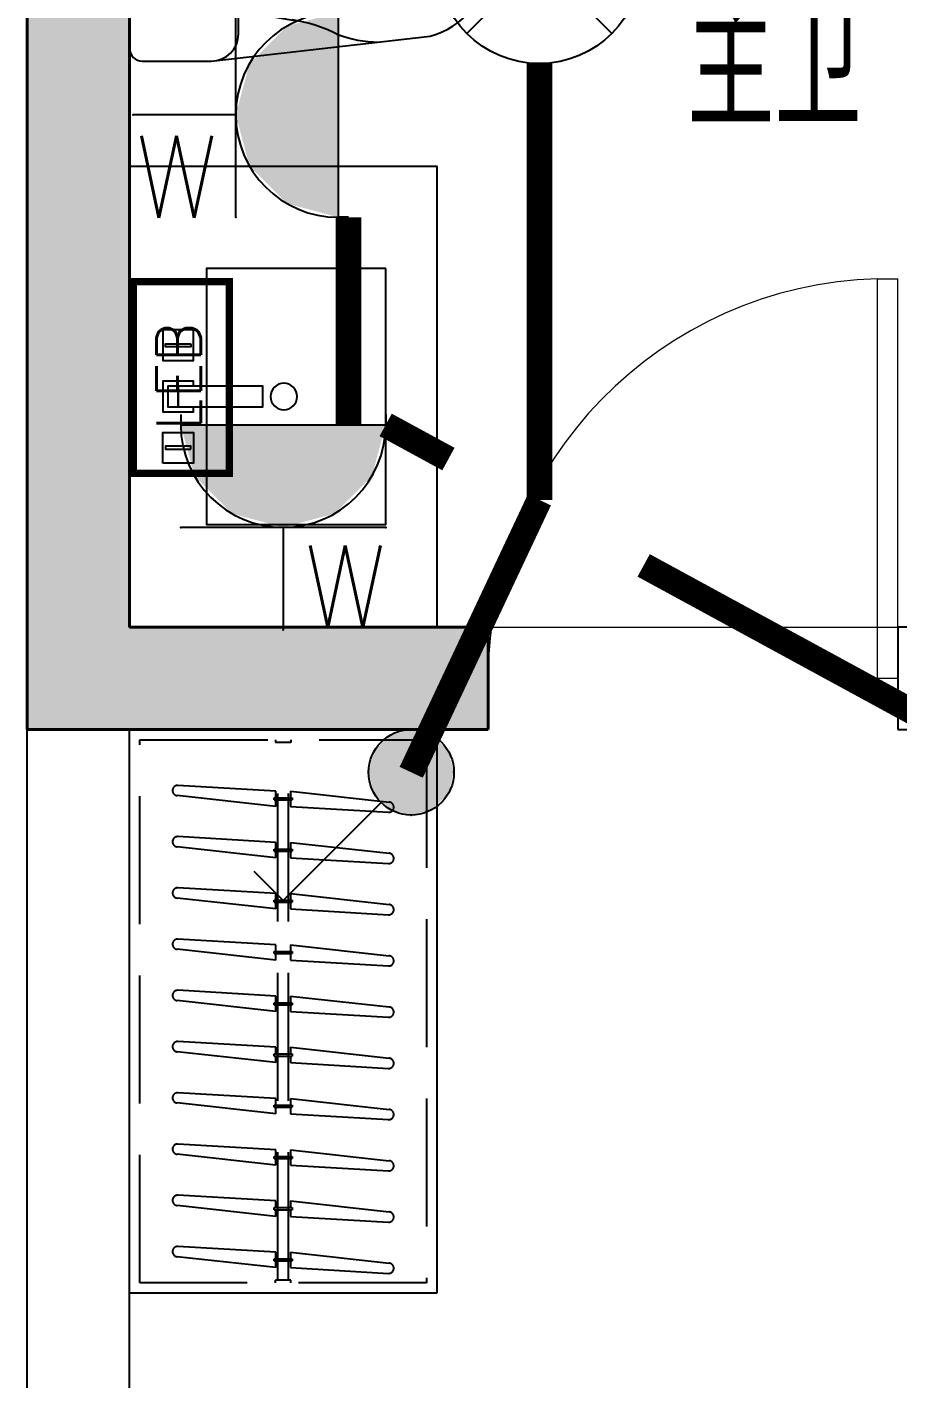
# Model space of a CAD drawing. Extents: x 3753737 to 4713801, y -857380 to 24339.
# Drawn here: x 4209013 to 4210713, y -733090 to -730452 of the extents above; entities that cross this region are included whole.
import ezdxf
from ezdxf.enums import TextEntityAlignment as Align

# ---------------------------------------------------------------- set-up
doc = ezdxf.new("R2010")
doc.units = 0
doc.header["$LTSCALE"] = 1000
doc.header["$MEASUREMENT"] = 0
doc.linetypes.add('A户型$0$DASH', pattern=[0.35, 0.25, -0.1])
doc.linetypes.add('DASH', pattern=[0.35, 0.25, -0.1])
doc.layers.get('0').update_dxf_attribs({"linetype": 'CONTINUOUS'})
for name, color, linetype in [('!!电气', 1, 'CONTINUOUS'), ('5fur', 175, 'CONTINUOUS'), ('EQUIP-插座', 3, 'CONTINUOUS'), ('EQUIP-照明', 3, 'CONTINUOUS'), ('IP-bath&kitchen-JOHNSON', 4, 'CONTINUOUS'), ('LVTRY', 252, 'CONTINUOUS'), ('P-bath&kitchen-JOHNSON', 4, 'CONTINUOUS'), ('TEL_TEXT', 7, 'CONTINUOUS'), ('WALL', 252, 'CONTINUOUS'), ('WIRE-照明', 2, 'CONTINUOUS')]:
    doc.layers.add(name, color=color, linetype=linetype)
for name, color, linetype, lineweight in [('COLUMN', 252, 'CONTINUOUS', 40), ('EQUIP-消防', 3, 'CONTINUOUS', 20), ('PUB_HATCH', 8, 'CONTINUOUS', 9), ('PUB_TEXT', 7, 'CONTINUOUS', 20), ('WINDOW', 146, 'CONTINUOUS', 20)]:
    doc.layers.add(name, color=color, linetype=linetype, lineweight=lineweight)
doc.styles.add('_TEL_DIM', font='SIMPLEX', dxfattribs={"width": 0.8, "height": 3.5, "bigfont": 'HZTXT'})
doc.styles.get("Standard").update_dxf_attribs({"font": 'gbenor.shx', "bigfont": 'gbcbig.shx'})

# ---------------------------------------------------------------- blocks, each defined once
blk = doc.blocks.new('rrrrrrrrrrrra')
at = {"color": 8}
for p, q in [((252.6, 483.7), (-87.4, 483.7)), ((-112.4, 458.7), (-112.4, 324.3)), ((277.6, 324.3), (277.6, 458.7)), ((-112.4, 324.3), (-63.7, -103.4)), ((277.6, 324.3), (227.5, -115.6)), ((-59.1, 271.1), (224.3, 271.1)), ((-20.6, 232.4), (-34.2, 153.6)), ((185.8, 232.4), (-20.6, 232.4)), ((185.8, 232.4), (199.4, 153.6)), ((191.3, 200.5), (-26.1, 200.5))]:
    blk.add_line(p, q, dxfattribs=at)
for centre, radius, start, end in [((-87.4, 458.7), 25, 90, 180), ((252.6, 458.7), 25, 0, 90), ((-59.1, 324.3), 53.3, 180, 270), ((224.3, 324.3), 53.3, 270, 0), ((-322.6, 209.8), 293.8, 333.5369, 351.4828), ((487.8, 209.8), 293.8, 188.5172, 206.4631), ((149, -3.2), 224.1, 158.5202, 180), ((16.2, -3.2), 224.1, 0, 21.4798), ((83.8, -63.6), 152.8, 195.0773, 340.1181)]:
    blk.add_arc(centre, radius, start, end, dxfattribs=at)
blk = doc.blocks.new('A$C1E0F638F')
for points in [[(499.7, 435.1), (499.7, 85.1), (0, 85.1), (0, 435.1)], [(269.9, 30), (229.9, 30), (229.9, 195), (269.9, 195)], [(119.9, 0), (179.9, 0), (179.9, 60), (119.9, 60)], [(146.9, 55), (152.9, 55), (152.9, 5), (146.9, 5)], [(379.9, 0), (319.9, 0), (319.9, 60), (379.9, 60)], [(352.9, 55), (346.9, 55), (346.9, 5), (352.9, 5)], [(229.9, 30), (269.9, 30), (269.9, 10), (229.9, 10)]]:
    blk.add_lwpolyline(points, close=True)
blk.add_lwpolyline([(269.9, 60), (279.9, 60), (279.9, 0), (219.9, 0), (219.9, 60), (229.9, 60)])
blk.add_circle((249.9, 236.3), 26)
blk = doc.blocks.new('$lvtry$00000171')
for p, q in [((-74.2, 10.6), (-10.6, 74.2)), ((-69.8, -27.4), (27.4, 69.8)), ((-53, -53), (53, 53)), ((-27.4, -69.8), (69.8, 27.4)), ((10.6, -74.2), (74.2, -10.6))]:
    blk.add_line(p, q)
blk.add_circle((0, 0), 75)
blk.add_point((0, 0))
blk = doc.blocks.new('A$C5DCB2F21')
at = {"layer": 'IP-bath&kitchen-JOHNSON', "color": 8}
for p, q in [((73.6, 0), (-73.6, 0)), ((-10.5, -173.5), (-10.5, -49.3)), ((10.6, -173.5), (10.6, -49.3)), ((-68.3, -213.2), (-157.7, -275)), ((68.2, -213.2), (157.6, -275)), ((-0.1, -261.4), (-0.1, -424.7))]:
    blk.add_line(p, q, dxfattribs=at)
blk.add_lwpolyline([(73.6, 0), (73.6, -15.8), (-73.6, -15.8), (-73.6, 0)], dxfattribs=at)
for points in [[(-26.3, -30.7, -0.364142), (-37.8, -15.8, -0.020495)], [(26.3, -30.7, 0.364142), (37.8, -15.8, 0.020495)], [(-10.5, -49.4, 0.214893), (-26.3, -30.7, 7.649644)], [(10.6, -49.3, -0.21439), (26.3, -30.7, -7.649644)]]:
    blk.add_lwpolyline(points, format="xyb", dxfattribs=at)
blk.add_arc((0, -173.5), 10.5, 180, 0, dxfattribs=at)
for centre, major_axis, ratio, start_param, end_param in [((0, -181.3), (53.6, 0), 0.987577, 1.76809, 7.656688), ((0, -178.8), (-51, 0), 0.990052, -1.36297, 4.504563), ((0, -177.8), (-26.8, 0), 0.994812, -1.167677, 4.309269), ((-12.4, -164.7), (0, 1.43), 0.85, -1.570796, 4.712389), ((12.5, -164.7), (0, 1.43), 0.85, 4.712389, 10.995574), ((-12.4, -189.2), (0, 1.43), 0.85, 4.712389, 10.995574), ((12.5, -189.2), (0, 1.43), 0.85, 4.712389, 10.995574)]:
    blk.add_ellipse(centre, major_axis=major_axis, ratio=ratio, start_param=start_param, end_param=end_param, dxfattribs=at)
blk = doc.blocks.new('GDGDRGDGRD')
blk.add_hatch(color=252).paths.add_polyline_path([(491782.3, 524769), (491781.2, 524771.8), (491772.9, 524768.4), (491774, 524765.6)])
at = {"color": 252}
for p, q in [((491771.2, 524768.2), (491783, 524773.1)), ((491771.9, 524767.9), (491772.4, 524768.2)), ((491772.4, 524768.2), (491773.7, 524764.9)), ((491773.7, 524764.9), (491783, 524768.8)), ((491777.6, 524770.8), (491777.6, 524731.7)), ((491781.6, 524772), (491783.3, 524772.7)), ((491781.6, 524772), (491783, 524768.8)), ((491772, 524751.9), (491774.2, 524751.4)), ((491774.2, 524751.4), (491772.1, 524751.5)), ((491782.8, 524759.9), (491772.3, 524759.9)), ((491782.8, 524761.2), (491772.4, 524761.2)), ((491772.6, 524759.9), (491772.6, 524740.3)), ((491783.2, 524752), (491781, 524751.5)), ((491781, 524751.5), (491783.1, 524751.5)), ((491782.6, 524759.9), (491782.6, 524738.5))]:
    blk.add_line(p, q, dxfattribs=at)
for centre, radius, start, end in [((491771.6, 524767.3), 1, 111.5266, 175.7652), ((491791.1, 524766.6), 20.5, 177.9915, 196.9003), ((491772.1, 524767.5), 0.5, 112.733, 178.0542), ((491791.1, 524766.7), 19.5, 177.4658, 196.2484), ((491806.6, 524764.1), 24, 160.7609, 187.0487), ((491783.4, 524772), 1.17, 340.0401, 112.533), ((491783.5, 524772.2), 0.5, 340.7609, 112.533), ((491803.9, 524764.6), 20.6, 160.0401, 190.8473), ((491783.7, 524755), 13.5, 155.1524, 208.9779), ((491786.2, 524755.4), 14.6, 161.8973, 193.7147), ((491772.3, 524748.7), 0.5, 208.9779, 24.2283), ((491781.4, 524752.8), 9.42, 188.0154, 204.2283), ((491782.7, 524748.6), 0.5, 155.4186, 330.1502), ((491771.6, 524753.7), 11.7, 335.4186, 349.5177), ((491771.3, 524755.4), 12.4, 343.9451, 21.3478), ((491771.5, 524755), 13.4, 330.1502, 25.0815)]:
    blk.add_arc(centre, radius, start, end, dxfattribs=at)
blk.add_open_spline([(491772.6, 524740.3), (491773.5, 524739.5), (491775.3, 524737.9), (491778.5, 524741.7), (491781, 524739.7), (491782.6, 524738.5)], degree=3, knots=[0, 0, 0, 0, 3.066329, 6.218313, 11.124135, 11.124135, 11.124135, 11.124135])
at = {"layer": 'IP-bath&kitchen-JOHNSON', "color": 252}
for p, q in [((490532.6, 524228.1), (491882.6, 524228.1)), ((490532.6, 524193.1), (491182.6, 524193.1)), ((491182.6, 524183.1), (491182.6, 524193.1)), ((490532.6, 524183.1), (491182.6, 524183.1)), ((491882.6, 524183.1), (491782.6, 524183.1)), ((491782.6, 524173.1), (491782.6, 524183.1)), ((491882.6, 524173.1), (491782.6, 524173.1)), ((490532.6, 524148.1), (491882.6, 524148.1))]:
    blk.add_line(p, q, dxfattribs=at)
for points in [[(490532.6, 525048.5), (490532.6, 524148.1), (490282.6, 524148.1)], [(490482.6, 525048.5), (490482.6, 524248.1), (490282.6, 524248.1)]]:
    blk.add_lwpolyline(points, dxfattribs=at)
at = {"layer": 'LVTRY', "color": 252}
blk.add_lwpolyline([(490882.6, 522448.5), (490282.6, 522448.5), (490282.6, 523348.5), (490882.6, 523348.5)], close=True, dxfattribs=at)
at = {"layer": 'P-bath&kitchen-JOHNSON', "color": 252}
for p, q in [((491735.2, 524722.6), (491735.2, 524697.2)), ((491766.9, 524722.6), (491735.2, 524722.6)), ((491772.5, 524735.5), (491778.8, 524735.5)), ((491772.5, 524705.5), (491772.5, 524735.5)), ((491775.4, 524735.5), (491777.7, 524733.2)), ((491775.4, 524716.5), (491775.4, 524735.5)), ((491775.4, 524724.6), (491775.4, 524705.5)), ((491777.7, 524718), (491777.7, 524733.2)), ((491777.7, 524718), (491777.7, 524707.8)), ((491778.8, 524735.5), (491780.5, 524733.8)), ((491778.8, 524733.2), (491778.8, 524735.5)), ((491780.5, 524733.2), (491780.5, 524733.8)), ((491788.8, 524722.6), (491843.5, 524722.6)), ((491794.2, 524735.5), (491797.1, 524735.5)), ((491794.2, 524735.5), (491794.2, 524705.5)), ((491797.1, 524735.5), (491799.4, 524733.2)), ((491797.1, 524735.5), (491797.1, 524718.1)), ((491797.1, 524705.5), (491797.1, 524723)), ((491799.4, 524707.9), (491799.4, 524733.2)), ((491820.4, 524697.2), (491820.4, 524722.6)), ((491699.5, 524686.9), (491699.5, 524271.2)), ((491699.5, 524686.9), (491724.8, 524686.9)), ((491724.8, 524686.9), (491724.8, 524271.2)), ((491766.9, 524697.2), (491735.2, 524697.2)), ((491772.5, 524705.5), (491778.8, 524705.5)), ((491775.4, 524705.5), (491777.7, 524707.8)), ((491778.8, 524707.8), (491778.8, 524705.5)), ((491778.8, 524705.5), (491780.5, 524707.3)), ((491780.5, 524707.8), (491780.5, 524707.3)), ((491788.8, 524697.2), (491843.5, 524697.2)), ((491794.2, 524705.5), (491797.1, 524705.5)), ((491797.1, 524705.5), (491799.4, 524707.9)), ((491699.5, 524271.2), (491724.8, 524271.2)), ((491735.2, 524235.5), (491735.2, 524260.8)), ((491735.2, 524260.8), (491766.9, 524260.8)), ((491769.2, 524263.1), (491766.9, 524260.8)), ((491766.9, 524260.8), (491766.9, 524235.5)), ((491769.2, 524263.1), (491769.2, 524233.2)), ((491772, 524263.1), (491769.2, 524263.1)), ((491772, 524263.1), (491772, 524233.2)), ((491783.6, 524263.1), (491786.4, 524263.1)), ((491783.6, 524233.2), (491783.6, 524263.1)), ((491786.4, 524233.2), (491786.4, 524263.1)), ((491786.4, 524263.1), (491788.2, 524261.4)), ((491788.2, 524234.9), (491788.2, 524261.4)), ((491735.2, 524235.5), (491766.9, 524235.5)), ((491769.2, 524233.2), (491766.9, 524235.5)), ((491772, 524233.2), (491769.2, 524233.2)), ((491783.6, 524233.2), (491786.4, 524233.2))]:
    blk.add_line(p, q, dxfattribs=at)
blk.add_lwpolyline([(491782.6, 524173.1), (491782.6, 524759.9), (491772.6, 524759.9), (491772.6, 524173.2)], close=True, dxfattribs=at)
at = {"layer": 'P-bath&kitchen-JOHNSON', "color": 252, "linetype": 'DASH'}
blk.add_arc((491768.7, 524170.7), 586.2, 89.7967, 179.3922, dxfattribs=at)
at = {"layer": 'P-bath&kitchen-JOHNSON', "color": 252}
blk.add_arc((491834.9, 524709.9), 15.3, 304.053, 55.9616, dxfattribs=at)
for centre, major_axis, start_param, end_param in [((491735.2, 524686.9), (0, 10.4), 0, 1.570796), ((491735.2, 524271.2), (0, 35.7), 1.570796, 3.141593), ((491735.2, 524271.2), (0, 10.4), 1.570796, 3.141593)]:
    blk.add_ellipse(centre, major_axis=major_axis, ratio=1, start_param=start_param, end_param=end_param, dxfattribs=at)
at = {"layer": 'IP-bath&kitchen-JOHNSON', "color": 252, "rotation": 90.008488524447}
blk.add_blockref('A$C5DCB2F21', (490532.6, 524673.5), dxfattribs=at)
at = {"layer": 'LVTRY', "color": 252, "xscale": -0.6666666667107826, "yscale": 0.6666666667107826}
for p in [(490662.6, 524918.5), (490412.6, 524018.5)]:
    blk.add_blockref('$lvtry$00000171', p, dxfattribs=at)
at = {"layer": 'LVTRY', "color": 252, "extrusion": (0, 0, -1), "xscale": -1, "zscale": -1, "rotation": 270}
blk.add_blockref('rrrrrrrrrrrra', (-490766.3, 523665.7), dxfattribs=at)
at = {"layer": 'LVTRY', "color": 252, "xscale": -1, "rotation": 270}
blk.add_blockref('A$C1E0F638F', (490347.5, 522648.8), dxfattribs=at)
blk = doc.blocks.new('GFDGFSDFGD')
at = {"layer": 'PUB_HATCH'}
blk.add_hatch(color=256, dxfattribs=at).paths.add_polyline_path([(421116.7, 373023.7), (420516.6, 373023.7), (420516.6, 370023.7), (421416.6, 370023.7), (421416.6, 370223.7), (420716.6, 370223.7), (420716.6, 372823.7), (421116.7, 372823.7)])
at = {"layer": 'COLUMN', "color": 252}
for p, q in [((420516.6, 373023.7), (420516.6, 370023.7)), ((420716.6, 370223.7), (420716.6, 372823.7)), ((421416.6, 370223.7), (420716.6, 370223.7)), ((421416.6, 370023.7), (421416.6, 370223.7)), ((420516.6, 370023.7), (421416.6, 370023.7))]:
    blk.add_line(p, q, dxfattribs=at)
blk = doc.blocks.new('FGDGDGRDGRRD')
at = {"color": 252}
for p, q in [((419434.8, 366658.6), (419434.8, 367758.3)), ((419434.8, 367758.3), (420034.8, 367758.3)), ((419434.8, 366658.6), (419434.8, 367758.3)), ((419434.8, 367758.3), (420034.8, 367758.3)), ((420034.8, 367758.3), (420034.8, 366658.6)), ((420034.8, 367758.3), (420034.8, 366658.6)), ((420034.8, 366658.6), (419434.8, 366658.6)), ((420034.8, 366658.6), (419434.8, 366658.6)), ((420034.8, 366658.6), (420034.8, 366658.6)), ((420034.8, 366658.6), (420034.8, 366658.6))]:
    blk.add_line(p, q, dxfattribs=at)
at = {"layer": '5fur', "color": 252, "linetype": 'A户型$0$DASH'}
for p, q in [((419434.8, 366658.6), (419434.8, 367758.3)), ((419434.8, 367758.3), (420034.8, 367758.3)), ((419434.8, 366658.6), (419434.8, 367758.3)), ((419434.8, 367758.3), (420034.8, 367758.3)), ((419454.8, 366678.6), (419454.8, 367738.3)), ((419454.8, 367738.3), (420014.8, 367738.3)), ((419454.8, 366678.6), (419454.8, 367738.3)), ((419454.8, 367738.3), (420014.8, 367738.3)), ((419719.6, 367738.3), (419719.6, 367733.3)), ((419719.6, 367738.3), (419719.6, 367733.3)), ((419750.1, 367738.3), (419750.1, 367733.3)), ((419750.1, 367738.3), (419750.1, 367733.3)), ((420014.8, 367738.3), (420014.8, 366678.6)), ((420014.8, 367738.3), (420014.8, 366678.6)), ((420034.8, 367758.3), (420034.8, 366658.6)), ((420034.8, 367758.3), (420034.8, 366658.6)), ((419750.1, 367733.3), (419719.6, 367733.3)), ((419750.1, 367733.3), (419719.6, 367733.3)), ((419724.6, 366683.6), (419724.6, 367733.3)), ((419724.6, 366683.6), (419724.6, 367733.3)), ((419745.1, 366683.6), (419745.1, 367733.3)), ((419745.1, 366683.6), (419745.1, 367733.3)), ((419720.5, 367608.3), (419527.8, 367629.6)), ((419720.5, 367608.3), (419527.8, 367629.6)), ((419720.5, 367638.3), (419529.4, 367649.5)), ((419720.5, 367638.3), (419529.4, 367649.5)), ((419720.5, 367625.3), (419720.5, 367638.3)), ((419720.5, 367625.3), (419720.5, 367638.3)), ((419749.1, 367638.3), (419749.1, 367625.3)), ((419749.1, 367638.3), (419941.8, 367617)), ((419749.1, 367638.3), (419749.1, 367625.3)), ((419749.1, 367638.3), (419941.8, 367617)), ((419717.5, 367621.3), (419717.5, 367625.3)), ((419717.5, 367625.3), (419752.1, 367625.3)), ((419717.5, 367621.3), (419717.5, 367625.3)), ((419717.5, 367625.3), (419752.1, 367625.3)), ((419717.5, 367621.3), (419752.1, 367621.3)), ((419717.5, 367621.3), (419752.1, 367621.3)), ((419720.5, 367608.3), (419720.5, 367621.3)), ((419720.5, 367608.3), (419720.5, 367621.3)), ((419749.1, 367621.3), (419749.1, 367608.3)), ((419749.1, 367621.3), (419749.1, 367608.3)), ((419749.1, 367608.3), (419940.3, 367597.1)), ((419749.1, 367608.3), (419940.3, 367597.1)), ((419752.1, 367625.3), (419752.1, 367621.3)), ((419752.1, 367625.3), (419752.1, 367621.3)), ((419720.5, 367508.3), (419527.8, 367529.6)), ((419720.5, 367508.3), (419527.8, 367529.6)), ((419720.5, 367538.3), (419529.4, 367549.5)), ((419720.5, 367538.3), (419529.4, 367549.5)), ((419717.5, 367521.3), (419717.5, 367525.3)), ((419717.5, 367525.3), (419752.1, 367525.3)), ((419717.5, 367521.3), (419717.5, 367525.3)), ((419717.5, 367525.3), (419752.1, 367525.3)), ((419720.5, 367525.3), (419720.5, 367538.3)), ((419720.5, 367525.3), (419720.5, 367538.3)), ((419749.1, 367538.3), (419749.1, 367525.3)), ((419749.1, 367538.3), (419941.8, 367517)), ((419749.1, 367538.3), (419749.1, 367525.3)), ((419749.1, 367538.3), (419941.8, 367517)), ((419752.1, 367525.3), (419752.1, 367521.3)), ((419752.1, 367525.3), (419752.1, 367521.3)), ((419717.5, 367521.3), (419752.1, 367521.3)), ((419717.5, 367521.3), (419752.1, 367521.3)), ((419720.5, 367508.3), (419720.5, 367521.3)), ((419720.5, 367508.3), (419720.5, 367521.3)), ((419749.1, 367521.3), (419749.1, 367508.3)), ((419749.1, 367521.3), (419749.1, 367508.3)), ((419749.1, 367508.3), (419940.3, 367497.1)), ((419749.1, 367508.3), (419940.3, 367497.1)), ((419720.5, 367438.3), (419529.4, 367449.5)), ((419720.5, 367438.3), (419529.4, 367449.5)), ((419720.5, 367408.3), (419527.8, 367429.6)), ((419720.5, 367408.3), (419527.8, 367429.6)), ((419717.5, 367421.3), (419717.5, 367425.3)), ((419717.5, 367425.3), (419752.1, 367425.3)), ((419717.5, 367421.3), (419717.5, 367425.3)), ((419717.5, 367425.3), (419752.1, 367425.3)), ((419717.5, 367421.3), (419752.1, 367421.3)), ((419717.5, 367421.3), (419752.1, 367421.3)), ((419720.5, 367425.3), (419720.5, 367438.3)), ((419720.5, 367425.3), (419720.5, 367438.3)), ((419720.5, 367408.3), (419720.5, 367421.3)), ((419720.5, 367408.3), (419720.5, 367421.3)), ((419749.1, 367438.3), (419749.1, 367425.3)), ((419749.1, 367438.3), (419941.8, 367417)), ((419749.1, 367438.3), (419749.1, 367425.3)), ((419749.1, 367438.3), (419941.8, 367417)), ((419749.1, 367421.3), (419749.1, 367408.3)), ((419749.1, 367421.3), (419749.1, 367408.3)), ((419752.1, 367425.3), (419752.1, 367421.3)), ((419752.1, 367425.3), (419752.1, 367421.3)), ((419749.1, 367408.3), (419940.3, 367397.1)), ((419749.1, 367408.3), (419940.3, 367397.1)), ((419720.5, 367338.3), (419529.4, 367349.5)), ((419720.5, 367338.3), (419529.4, 367349.5)), ((419720.5, 367308.3), (419527.8, 367329.6)), ((419720.5, 367308.3), (419527.8, 367329.6)), ((419717.5, 367321.3), (419717.5, 367325.3)), ((419717.5, 367325.3), (419752.1, 367325.3)), ((419717.5, 367321.3), (419717.5, 367325.3)), ((419717.5, 367325.3), (419752.1, 367325.3)), ((419717.5, 367321.3), (419752.1, 367321.3)), ((419717.5, 367321.3), (419752.1, 367321.3)), ((419720.5, 367325.3), (419720.5, 367338.3)), ((419720.5, 367325.3), (419720.5, 367338.3)), ((419720.5, 367308.3), (419720.5, 367321.3)), ((419720.5, 367308.3), (419720.5, 367321.3)), ((419749.1, 367338.3), (419749.1, 367325.3)), ((419749.1, 367338.3), (419941.8, 367317)), ((419749.1, 367338.3), (419749.1, 367325.3)), ((419749.1, 367338.3), (419941.8, 367317)), ((419749.1, 367321.3), (419749.1, 367308.3)), ((419749.1, 367321.3), (419749.1, 367308.3)), ((419752.1, 367325.3), (419752.1, 367321.3)), ((419752.1, 367325.3), (419752.1, 367321.3)), ((419749.1, 367308.3), (419940.3, 367297.1)), ((419749.1, 367308.3), (419940.3, 367297.1)), ((419720.5, 367238.3), (419529.4, 367249.5)), ((419720.5, 367238.3), (419529.4, 367249.5)), ((419720.5, 367225.3), (419720.5, 367238.3)), ((419720.5, 367225.3), (419720.5, 367238.3)), ((419749.1, 367238.3), (419749.1, 367225.3)), ((419749.1, 367238.3), (419941.8, 367217)), ((419749.1, 367238.3), (419749.1, 367225.3)), ((419749.1, 367238.3), (419941.8, 367217)), ((419720.5, 367208.3), (419527.8, 367229.6)), ((419720.5, 367208.3), (419527.8, 367229.6)), ((419717.5, 367221.3), (419717.5, 367225.3)), ((419717.5, 367225.3), (419752.1, 367225.3)), ((419717.5, 367221.3), (419717.5, 367225.3)), ((419717.5, 367225.3), (419752.1, 367225.3)), ((419717.5, 367221.3), (419752.1, 367221.3)), ((419717.5, 367221.3), (419752.1, 367221.3)), ((419720.5, 367208.3), (419720.5, 367221.3)), ((419720.5, 367208.3), (419720.5, 367221.3)), ((419749.1, 367221.3), (419749.1, 367208.3)), ((419749.1, 367221.3), (419749.1, 367208.3)), ((419749.1, 367208.3), (419940.3, 367197.1)), ((419749.1, 367208.3), (419940.3, 367197.1)), ((419752.1, 367225.3), (419752.1, 367221.3)), ((419752.1, 367225.3), (419752.1, 367221.3)), ((419720.5, 367108.3), (419527.8, 367129.6)), ((419720.5, 367108.3), (419527.8, 367129.6)), ((419720.5, 367138.3), (419529.4, 367149.5)), ((419720.5, 367138.3), (419529.4, 367149.5)), ((419720.5, 367125.3), (419720.5, 367138.3)), ((419720.5, 367125.3), (419720.5, 367138.3)), ((419749.1, 367138.3), (419749.1, 367125.3)), ((419749.1, 367138.3), (419941.8, 367117)), ((419749.1, 367138.3), (419749.1, 367125.3)), ((419749.1, 367138.3), (419941.8, 367117)), ((419717.5, 367121.3), (419717.5, 367125.3)), ((419717.5, 367125.3), (419752.1, 367125.3)), ((419717.5, 367121.3), (419717.5, 367125.3)), ((419717.5, 367125.3), (419752.1, 367125.3)), ((419717.5, 367121.3), (419752.1, 367121.3)), ((419717.5, 367121.3), (419752.1, 367121.3)), ((419720.5, 367108.3), (419720.5, 367121.3)), ((419720.5, 367108.3), (419720.5, 367121.3)), ((419749.1, 367121.3), (419749.1, 367108.3)), ((419749.1, 367121.3), (419749.1, 367108.3)), ((419749.1, 367108.3), (419940.3, 367097.1)), ((419749.1, 367108.3), (419940.3, 367097.1)), ((419752.1, 367125.3), (419752.1, 367121.3)), ((419752.1, 367125.3), (419752.1, 367121.3)), ((419720.5, 367038.3), (419529.4, 367049.5)), ((419720.5, 367038.3), (419529.4, 367049.5)), ((419720.5, 367008.3), (419527.8, 367029.6)), ((419720.5, 367008.3), (419527.8, 367029.6)), ((419717.5, 367021.3), (419717.5, 367025.3)), ((419717.5, 367025.3), (419752.1, 367025.3)), ((419717.5, 367021.3), (419717.5, 367025.3)), ((419717.5, 367025.3), (419752.1, 367025.3)), ((419720.5, 367025.3), (419720.5, 367038.3)), ((419720.5, 367025.3), (419720.5, 367038.3)), ((419749.1, 367038.3), (419749.1, 367025.3)), ((419749.1, 367038.3), (419941.8, 367017)), ((419749.1, 367038.3), (419749.1, 367025.3)), ((419749.1, 367038.3), (419941.8, 367017)), ((419752.1, 367025.3), (419752.1, 367021.3)), ((419752.1, 367025.3), (419752.1, 367021.3)), ((419717.5, 367021.3), (419752.1, 367021.3)), ((419717.5, 367021.3), (419752.1, 367021.3)), ((419720.5, 367008.3), (419720.5, 367021.3)), ((419720.5, 367008.3), (419720.5, 367021.3)), ((419749.1, 367021.3), (419749.1, 367008.3)), ((419749.1, 367021.3), (419749.1, 367008.3)), ((419749.1, 367008.3), (419940.3, 366997.1)), ((419749.1, 367008.3), (419940.3, 366997.1)), ((419720.5, 366938.3), (419529.4, 366949.5)), ((419720.5, 366938.3), (419529.4, 366949.5)), ((419720.5, 366908.3), (419527.8, 366929.6)), ((419720.5, 366908.3), (419527.8, 366929.6)), ((419717.5, 366921.3), (419717.5, 366925.3)), ((419717.5, 366925.3), (419752.1, 366925.3)), ((419717.5, 366921.3), (419717.5, 366925.3)), ((419717.5, 366925.3), (419752.1, 366925.3)), ((419717.5, 366921.3), (419752.1, 366921.3)), ((419717.5, 366921.3), (419752.1, 366921.3)), ((419720.5, 366925.3), (419720.5, 366938.3)), ((419720.5, 366925.3), (419720.5, 366938.3)), ((419720.5, 366908.3), (419720.5, 366921.3)), ((419720.5, 366908.3), (419720.5, 366921.3)), ((419749.1, 366938.3), (419749.1, 366925.3)), ((419749.1, 366938.3), (419941.8, 366917)), ((419749.1, 366938.3), (419749.1, 366925.3)), ((419749.1, 366938.3), (419941.8, 366917)), ((419749.1, 366921.3), (419749.1, 366908.3)), ((419749.1, 366921.3), (419749.1, 366908.3)), ((419752.1, 366925.3), (419752.1, 366921.3)), ((419752.1, 366925.3), (419752.1, 366921.3)), ((419749.1, 366908.3), (419940.3, 366897.1)), ((419749.1, 366908.3), (419940.3, 366897.1)), ((419720.5, 366838.3), (419529.4, 366849.5)), ((419720.5, 366838.3), (419529.4, 366849.5)), ((419720.5, 366825.3), (419720.5, 366838.3)), ((419720.5, 366825.3), (419720.5, 366838.3)), ((419749.1, 366838.3), (419749.1, 366825.3)), ((419749.1, 366838.3), (419941.8, 366817)), ((419749.1, 366838.3), (419749.1, 366825.3)), ((419749.1, 366838.3), (419941.8, 366817)), ((419720.5, 366808.3), (419527.8, 366829.6)), ((419720.5, 366808.3), (419527.8, 366829.6)), ((419717.5, 366821.3), (419717.5, 366825.3)), ((419717.5, 366825.3), (419752.1, 366825.3)), ((419717.5, 366821.3), (419717.5, 366825.3)), ((419717.5, 366825.3), (419752.1, 366825.3)), ((419717.5, 366821.3), (419752.1, 366821.3)), ((419717.5, 366821.3), (419752.1, 366821.3)), ((419720.5, 366808.3), (419720.5, 366821.3)), ((419720.5, 366808.3), (419720.5, 366821.3)), ((419749.1, 366821.3), (419749.1, 366808.3)), ((419749.1, 366821.3), (419749.1, 366808.3)), ((419752.1, 366825.3), (419752.1, 366821.3)), ((419752.1, 366825.3), (419752.1, 366821.3)), ((419749.1, 366808.3), (419940.3, 366797.1)), ((419749.1, 366808.3), (419940.3, 366797.1)), ((419720.5, 366738.3), (419529.4, 366749.5)), ((419720.5, 366738.3), (419529.4, 366749.5)), ((419720.5, 366725.3), (419720.5, 366738.3)), ((419720.5, 366725.3), (419720.5, 366738.3)), ((419749.1, 366738.3), (419749.1, 366725.3)), ((419749.1, 366738.3), (419941.8, 366717)), ((419749.1, 366738.3), (419749.1, 366725.3)), ((419749.1, 366738.3), (419941.8, 366717)), ((419720.5, 366708.3), (419527.8, 366729.6)), ((419720.5, 366708.3), (419527.8, 366729.6)), ((419717.5, 366721.3), (419717.5, 366725.3)), ((419717.5, 366725.3), (419752.1, 366725.3)), ((419717.5, 366721.3), (419717.5, 366725.3)), ((419717.5, 366725.3), (419752.1, 366725.3)), ((419717.5, 366721.3), (419752.1, 366721.3)), ((419717.5, 366721.3), (419752.1, 366721.3)), ((419720.5, 366708.3), (419720.5, 366721.3)), ((419720.5, 366708.3), (419720.5, 366721.3)), ((419749.1, 366721.3), (419749.1, 366708.3)), ((419749.1, 366721.3), (419749.1, 366708.3)), ((419749.1, 366708.3), (419940.3, 366697.1)), ((419749.1, 366708.3), (419940.3, 366697.1)), ((419752.1, 366725.3), (419752.1, 366721.3)), ((419752.1, 366725.3), (419752.1, 366721.3)), ((419719.6, 366678.6), (419719.6, 366683.6)), ((419719.6, 366678.6), (419719.6, 366683.6)), ((419750.1, 366683.6), (419719.6, 366683.6)), ((419750.1, 366683.6), (419719.6, 366683.6)), ((419750.1, 366678.6), (419750.1, 366683.6)), ((419750.1, 366678.6), (419750.1, 366683.6)), ((420034.8, 366658.6), (419434.8, 366658.6)), ((420034.8, 366658.6), (419434.8, 366658.6)), ((420014.8, 366678.6), (419454.8, 366678.6)), ((420014.8, 366678.6), (419454.8, 366678.6))]:
    blk.add_line(p, q, dxfattribs=at)
for centre, start, end in [((419528.8, 367639.5), 86.9606, 264.2894), ((419528.8, 367639.5), 86.9606, 264.2894), ((419940.8, 367607), 266.9606, 84.2894), ((419940.8, 367607), 266.9606, 84.2894), ((419528.8, 367539.5), 86.9606, 264.2894), ((419528.8, 367539.5), 86.9606, 264.2894), ((419940.8, 367507), 266.9606, 84.2894), ((419940.8, 367507), 266.9606, 84.2894), ((419528.8, 367439.5), 86.9606, 264.2894), ((419528.8, 367439.5), 86.9606, 264.2894), ((419940.8, 367407), 266.9606, 84.2894), ((419940.8, 367407), 266.9606, 84.2894), ((419528.8, 367339.5), 86.9606, 264.2894), ((419528.8, 367339.5), 86.9606, 264.2894), ((419940.8, 367307), 266.9606, 84.2894), ((419940.8, 367307), 266.9606, 84.2894), ((419528.8, 367239.5), 86.9606, 264.2894), ((419528.8, 367239.5), 86.9606, 264.2894), ((419940.8, 367207), 266.9606, 84.2894), ((419940.8, 367207), 266.9606, 84.2894), ((419528.8, 367139.5), 86.9606, 264.2894), ((419528.8, 367139.5), 86.9606, 264.2894), ((419940.8, 367107), 266.9606, 84.2894), ((419940.8, 367107), 266.9606, 84.2894), ((419528.8, 367039.5), 86.9606, 264.2894), ((419528.8, 367039.5), 86.9606, 264.2894), ((419940.8, 367007), 266.9606, 84.2894), ((419940.8, 367007), 266.9606, 84.2894), ((419528.8, 366939.5), 86.9606, 264.2894), ((419528.8, 366939.5), 86.9606, 264.2894), ((419940.8, 366907), 266.9606, 84.2894), ((419940.8, 366907), 266.9606, 84.2894), ((419528.8, 366839.5), 86.9606, 264.2894), ((419528.8, 366839.5), 86.9606, 264.2894), ((419940.8, 366807), 266.9606, 84.2894), ((419940.8, 366807), 266.9606, 84.2894), ((419528.8, 366739.5), 86.9606, 264.2894), ((419528.8, 366739.5), 86.9606, 264.2894), ((419940.8, 366707), 266.9606, 84.2894), ((419940.8, 366707), 266.9606, 84.2894)]:
    blk.add_arc(centre, 10, start, end, dxfattribs=at)
blk = doc.blocks.new('$DorLib2D$00000001')
for p, q in [((0.45, 0.975), (0.5, 0.975)), ((0.45, 0), (0.45, 0.975)), ((0.5, 0), (0.5, 0.975)), ((0.5, 0), (0.45, 0))]:
    blk.add_line(p, q)
at = {"lineweight": 13}
blk.add_arc((0.475, 0), 0.975, 91.4693, 180, dxfattribs=at)
blk = doc.blocks.new('A$C1C403CBE')
at = {"layer": 'WALL', "color": 252}
for p, q in [((-100, 6300), (-100, 9200)), ((100, 6400), (100, 9000)), ((800, 6400), (100, 6400)), ((800, 6200), (800, 6400)), ((1700, 6400), (1600, 6400)), ((1600, 6400), (1600, 6200)), ((-100, 1100), (-100, 6300)), ((100, 6200), (800, 6200)), ((100, 1300), (100, 6200)), ((1600, 6200), (1800, 6200))]:
    blk.add_line(p, q, dxfattribs=at)
at = {"layer": 'WINDOW', "color": 252}
blk.add_line((800, 6400), (1600, 6400), dxfattribs=at)
at = {"color": 252}
for name, p in [('GFDGFSDFGD', (-420616.6, -363823.7)), ('GDGDRGDGRD', (-490182.5, -516048.5))]:
    blk.add_blockref(name, p, dxfattribs=at)
blk.add_blockref('FGDGDGRDGRRD', (-419334.8, -361558.3))
at = {"layer": 'WINDOW', "color": 252, "xscale": 800, "yscale": 800, "zscale": 800, "rotation": 6.01791841182132e-09}
blk.add_blockref('$DorLib2D$00000001', (1200, 6300), dxfattribs=at)
at = {"layer": 'PUB_TEXT', "color": 252}
blk.add_text('主卫', height=236.31, dxfattribs=at).set_placement((1188.7, 7377.8))
blk = doc.blocks.new('$equip$00001149')
for p, q in [((-0.3536, 0.3536), (0.3536, -0.3536)), ((0.3536, 0.3536), (-0.3536, -0.3536))]:
    blk.add_line(p, q)
for radius in [0.5, 0.2]:
    blk.add_circle((0, 0), radius)
for points in [[(0, 0.2), (0, 0.2), (-0.1, 0.1732), (0.1, 0.1732)], [(-0.1, 0.1732), (0.1, 0.1732), (-0.1732, 0.1), (0.1732, 0.1)], [(-0.1732, 0.1), (0.1732, 0.1), (-0.2, 0), (0.2, 0)], [(-0.1732, -0.1), (0.1732, -0.1), (-0.2, 0), (0.2, 0)], [(-0.1, -0.1732), (0.1, -0.1732), (-0.1732, -0.1), (0.1732, -0.1)], [(0, -0.2), (0, -0.2), (-0.1, -0.1732), (0.1, -0.1732)]]:
    blk.add_solid(points)
at = {"flags": 9}
blk.add_attdef('A', (0, 0), '', height=0.00002, dxfattribs=at)
blk = doc.blocks.new('$equip$00001764')
for p, q in [((-0.5, 1.05), (-0.5, 1)), ((-0.5, 1), (0.5, 1)), ((0.5, 1.05), (0.5, 1)), ((0.5, 0.5), (-0.5, 0.5)), ((0, 0.5), (0, 0))]:
    blk.add_line(p, q)
blk.add_arc((0, 1), 0.5, 180, 0)
for p in [(-0.5, 0.5), (0.5, 0.5), (0, 0)]:
    blk.add_point(p)
for points in [[(0.433, 0.75), (-0.433, 0.75), (0.5, 1), (-0.5, 1)], [(0.25, 0.567), (-0.25, 0.567), (0.433, 0.75), (-0.433, 0.75)], [(0, 0.5), (0, 0.5), (0.25, 0.567), (-0.25, 0.567)]]:
    blk.add_solid(points)
at = {"color": 7, "style": '_TEL_DIM'}
blk.add_attdef('$TEXT$', text='', height=0.4, dxfattribs=at).set_placement((0.3031, 0.211), align=Align.MIDDLE_CENTER)
at = {"color": 7, "style": '_TEL_DIM', "flags": 1}
blk.add_attdef('A', text='', height=0.00002, dxfattribs=at).set_placement((0, 0), align=Align.MIDDLE_CENTER)
blk = doc.blocks.new('$equip$00001962')
for p, q in [((0.1473, 0.3556), (0.625, 0.8333)), ((0.625, 0.8333), (0.7664, 0.6919))]:
    blk.add_line(p, q)
blk.add_circle((0, 0.2083), 0.2083)
for p in [(0, 0.4167), (-0.2083, 0.2083), (0.2083, 0.2083), (0, 0)]:
    blk.add_point(p)
for points in [[(0, 0.4167), (0, 0.4167), (-0.1042, 0.3888), (0.1042, 0.3888)], [(-0.1042, 0.3888), (0.1042, 0.3888), (-0.1804, 0.3125), (0.1804, 0.3125)], [(-0.1804, 0.3125), (0.1804, 0.3125), (-0.2083, 0.2083), (0.2083, 0.2083)], [(-0.1804, 0.1042), (0.1804, 0.1042), (-0.2083, 0.2083), (0.2083, 0.2083)], [(-0.1042, 0.0279), (0.1042, 0.0279), (-0.1804, 0.1042), (0.1804, 0.1042)], [(0, 0), (0, 0), (-0.1042, 0.0279), (0.1042, 0.0279)]]:
    blk.add_solid(points)
at = {"layer": 'TEL_TEXT', "style": '_TEL_DIM', "flags": 1}
blk.add_attdef('A', text='', height=0.00002, dxfattribs=at).set_placement((0, 0), align=Align.MIDDLE_CENTER)
blk = doc.blocks.new('$equip$00002389')
for p, q in [((-0.65, 0.65), (-0.65, 0)), ((0.65, 0.65), (-0.65, 0.65)), ((0.65, 0), (0.65, 0.65)), ((-0.65, 0), (0.65, 0))]:
    blk.add_line(p, q)
at = {"const_width": 0.05}
blk.add_lwpolyline([(-0.65, 0.65), (0.65, 0.65), (0.65, 0), (-0.65, 0), (-0.65, 0.65), (0.65, 0.65)], dxfattribs=at)
for p in [(0, 0.65), (-0.65, 0.325), (0.65, 0.325), (0, 0)]:
    blk.add_point(p)
at = {"color": 7, "style": '_TEL_DIM'}
blk.add_attdef('$TEXT$', text='', height=0.3, dxfattribs=at).set_placement((0.0062, 0.343), align=Align.MIDDLE_CENTER)
at = {"color": 7, "style": '_TEL_DIM', "flags": 1}
blk.add_attdef('A', text='', height=0.00002, dxfattribs=at).set_placement((0, 0), align=Align.MIDDLE_CENTER)

msp = doc.modelspace()

# ---------------------------------------------------------------- linework, layer by layer
at = {"layer": 'WIRE-照明', "linetype": 'Continuous', "const_width": 50}
for points in [[(4210013.5, -730522.9), (4210013.5, -731374.5)], [(4209640.9, -730822.9), (4209640.9, -731228.1)], [(4209836, -731294.8), (4209713.5, -731228.1)], [(4210013.5, -731374.5), (4209798.9, -731830.8)], [(4211642.2, -732278.1), (4210217.1, -731502.3)], [(4209798.9, -731830.8), (4209763.4, -731906.2)]]:
    msp.add_lwpolyline(points, dxfattribs=at)

# ---------------------------------------------------------------- block references
at = {"layer": '!!电气'}
msp.add_blockref('A$C1C403CBE', (4209113.4, -738022.9), dxfattribs=at)
at = {"layer": 'EQUIP-插座', "color": 6}
ref = msp.add_blockref('$equip$00001764', (4209220.9, -730622.9), dxfattribs=dict(at, xscale=400, yscale=400, zscale=400, rotation=269.9999999987747))
ref.add_attrib('$TEXT$', 'W', dxfattribs={"layer": '0', "color": 7, "height": 160, "style": '_TEL_DIM'}).set_placement((4209305.3, -730744.1), align=Align.MIDDLE_CENTER)
at = {"layer": 'EQUIP-插座', "color": 2, "xscale": 400, "yscale": 400, "zscale": 400}
msp.add_blockref('$equip$00001764', (4209513.5, -731628.1), dxfattribs=at).add_auto_attribs({'$TEXT$': 'W'})
at = {"layer": 'EQUIP-消防', "color": 7, "xscale": 288, "yscale": 288, "zscale": 288, "rotation": 90}
msp.add_blockref('$equip$00002389', (4209408.1, -731135.7), dxfattribs=at).add_auto_attribs({'$TEXT$': 'LEB'})
at = {"layer": 'EQUIP-照明', "color": 2, "xscale": 400, "yscale": 400, "zscale": 400}
msp.add_blockref('$equip$00001149', (4210013.5, -730322.9), dxfattribs=at)
at = {"layer": 'EQUIP-照明', "color": 2, "xscale": 400, "yscale": 400, "zscale": 400, "rotation": 180}
msp.add_blockref('$equip$00001962', (4209763.4, -731822.9), dxfattribs=at)

doc.saveas('drawing.dxf')
